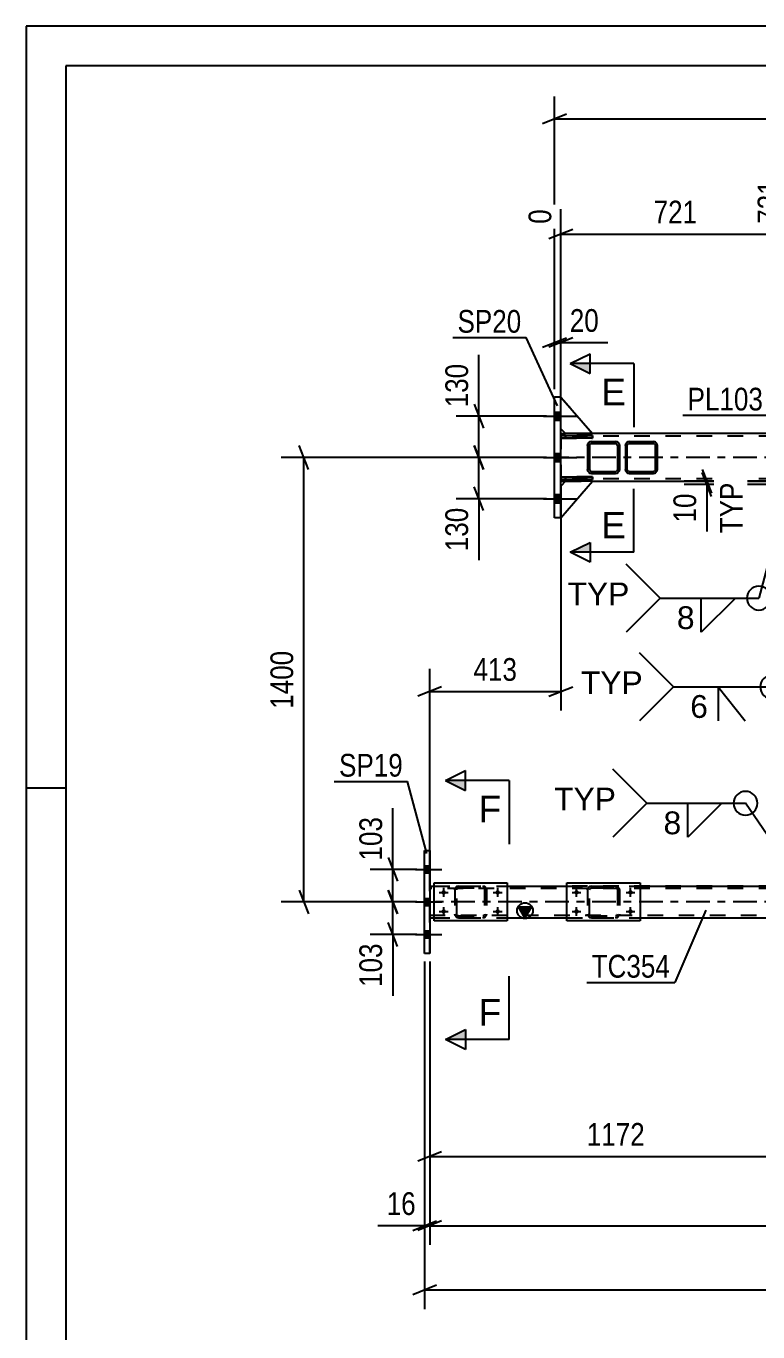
# Model space of a CAD drawing. Header units: millimetres. Extents: x -857 to 332, y -866 to -25.
# Drawn here: x -856.6 to -764.5, y -189.6 to -25.1 of the extents above; entities that cross this region are included whole.
import ezdxf

# ---------------------------------------------------------------- set-up
doc = ezdxf.new("R2010")
doc.units = ezdxf.units.MM
doc.linetypes.add('DXK_LINE_DOT2', pattern=[3.9198, 1.9599, -1.9599])
doc.linetypes.add('DXK_LINE_DOT3', pattern=[5.9187, 2.979, -0.9799, 0.9799, -0.9799])
doc.styles.add('Arial', font='ARIAL.TTF', dxfattribs={"height": 0.2})
doc.styles.add('Arial Narrow', font='ARIALN.TTF', dxfattribs={"height": 0.2})

# ---------------------------------------------------------------- blocks, each defined once
blk = doc.blocks.new('Unknown-570386455-1132')
at = {"color": 5, "linetype": 'Continuous'}
for p, q in [((332.35, -25.05), (-856.65, -25.05)), ((-856.65, -25.05), (-856.65, -866.05)), ((327.35, -30.05), (-851.65, -30.05)), ((-851.65, -30.05), (-851.65, -861.05)), ((-851.65, -121.05), (-856.65, -121.05))]:
    blk.add_line(p, q, dxfattribs=at)
blk = doc.blocks.new('Bolt-570386455-11657 - 11653')
at = {"linetype": 'Continuous'}
for points in [[(-787.32, -133.92, -1), (-787.32, -134.48, -1)], [(-780.52, -133.92, -1), (-780.52, -134.48, -1)], [(-787.32, -136.32, -1), (-787.32, -136.88, -1)], [(-780.52, -136.32, -1), (-780.52, -136.88, -1)]]:
    blk.add_hatch(color=1, dxfattribs=at).paths.add_polyline_path(points)
at = {"color": 1, "linetype": 'Continuous'}
for p, q in [((-787.88, -134.2), (-786.76, -134.2)), ((-787.32, -134.76), (-787.32, -133.64)), ((-781.08, -134.2), (-779.96, -134.2)), ((-780.52, -134.76), (-780.52, -133.64)), ((-787.32, -137.16), (-787.32, -136.04)), ((-780.52, -137.16), (-780.52, -136.04)), ((-787.88, -136.6), (-786.76, -136.6)), ((-781.08, -136.6), (-779.96, -136.6))]:
    blk.add_line(p, q, dxfattribs=at)
blk = doc.blocks.new('Bolt-570386455-11688 - 11653')
at = {"linetype": 'Continuous'}
for points in [[(-804.05, -133.92, -1), (-804.05, -134.48, -1)], [(-797.25, -133.92, -1), (-797.25, -134.48, -1)], [(-804.05, -136.32, -1), (-804.05, -136.88, -1)], [(-797.25, -136.32, -1), (-797.25, -136.88, -1)]]:
    blk.add_hatch(color=1, dxfattribs=at).paths.add_polyline_path(points)
at = {"color": 1, "linetype": 'Continuous'}
for p, q in [((-804.61, -134.2), (-803.49, -134.2)), ((-804.05, -134.76), (-804.05, -133.64)), ((-797.81, -134.2), (-796.69, -134.2)), ((-797.25, -134.76), (-797.25, -133.64)), ((-804.05, -137.16), (-804.05, -136.04)), ((-797.25, -137.16), (-797.25, -136.04)), ((-804.61, -136.6), (-803.49, -136.6)), ((-797.81, -136.6), (-796.69, -136.6))]:
    blk.add_line(p, q, dxfattribs=at)
blk = doc.blocks.new('Part-570386455-11710 - 11653')
at = {"color": 2, "linetype": 'Continuous'}
for p, q in [((-785.89, -77.7), (-785.92, -77.88)), ((-785.92, -77.88), (-785.92, -80.92)), ((-785.68, -77.88), (-785.66, -77.79)), ((-785.68, -77.88), (-785.68, -80.92)), ((-785.66, -77.79), (-785.61, -77.71)), ((-785.44, -77.4), (-785.63, -77.44)), ((-785.61, -77.71), (-785.53, -77.66)), ((-785.53, -77.66), (-785.44, -77.64)), ((-785.44, -77.4), (-782.4, -77.4)), ((-785.44, -77.64), (-782.4, -77.64)), ((-782.22, -77.44), (-782.4, -77.4)), ((-782.31, -77.66), (-782.4, -77.64)), ((-782.23, -77.71), (-782.31, -77.66)), ((-782.18, -77.79), (-782.23, -77.71)), ((-782.16, -77.88), (-782.18, -77.79)), ((-782.16, -77.88), (-782.16, -80.92)), ((-781.92, -77.88), (-781.96, -77.7)), ((-781.92, -77.88), (-781.92, -80.92)), ((-785.92, -80.92), (-785.89, -81.11)), ((-785.68, -80.92), (-785.66, -81.02)), ((-785.66, -81.02), (-785.61, -81.09)), ((-785.63, -81.37), (-785.44, -81.4)), ((-785.61, -81.09), (-785.53, -81.15)), ((-785.53, -81.15), (-785.44, -81.16)), ((-785.44, -81.16), (-782.4, -81.16)), ((-785.44, -81.4), (-782.4, -81.4)), ((-782.4, -81.16), (-782.31, -81.15)), ((-782.4, -81.4), (-782.22, -81.37)), ((-782.23, -81.09), (-782.31, -81.15)), ((-782.18, -81.02), (-782.23, -81.09)), ((-782.16, -80.92), (-782.18, -81.02)), ((-781.96, -81.11), (-781.92, -80.92))]:
    blk.add_line(p, q, dxfattribs=at)
at = {"color": 7, "linetype": 'DXK_LINE_DOT2'}
for p, q in [((-785.92, -77.88), (-785.89, -77.7)), ((-785.63, -77.44), (-785.44, -77.4)), ((-782.4, -77.4), (-782.22, -77.44)), ((-781.96, -77.7), (-781.92, -77.88)), ((-785.89, -81.11), (-785.92, -80.92)), ((-785.44, -81.4), (-785.63, -81.37)), ((-782.22, -81.37), (-782.4, -81.4)), ((-781.92, -80.92), (-781.96, -81.11))]:
    blk.add_line(p, q, dxfattribs=at)
at = {"color": 7, "linetype": 'DXK_LINE_DOT3'}
blk.add_line((-783.92, -79.4), (-783.92, -79.4), dxfattribs=at)
at = {"color": 2, "linetype": 'Continuous'}
for centre, start, end in [((-785.44, -77.88), 112.5, 157.5), ((-782.4, -77.88), 22.5, 67.5), ((-785.44, -80.92), 202.5, 247.5), ((-782.4, -80.92), 292.5, 337.5)]:
    blk.add_arc(centre, 0.48, start, end, dxfattribs=at)
at = {"color": 7, "linetype": 'DXK_LINE_DOT2'}
for centre, start, end in [((-785.44, -77.88), 112.5, 157.5), ((-782.4, -77.88), 22.5, 67.5), ((-785.44, -80.92), 202.5, 247.5), ((-782.4, -80.92), 292.5, 337.5)]:
    blk.add_arc(centre, 0.48, start, end, dxfattribs=at)
blk = doc.blocks.new('Part-570386455-11733 - 11653')
at = {"color": 2, "linetype": 'Continuous'}
for p, q in [((-788.52, -133), (-779.32, -133)), ((-788.52, -137.8), (-788.52, -133)), ((-779.32, -133), (-779.32, -137.8)), ((-779.32, -137.8), (-788.52, -137.8))]:
    blk.add_line(p, q, dxfattribs=at)
blk = doc.blocks.new('Part-570386455-11734 - 11653')
at = {"color": 7, "linetype": 'DXK_LINE_DOT2'}
for p, q in [((-785.92, -133.88), (-785.89, -133.7)), ((-785.89, -133.7), (-785.92, -133.88)), ((-785.92, -133.88), (-785.92, -136.92)), ((-785.68, -133.88), (-785.66, -133.79)), ((-785.68, -136.92), (-785.68, -133.88)), ((-785.66, -133.79), (-785.61, -133.71)), ((-785.63, -133.44), (-785.44, -133.4)), ((-785.44, -133.4), (-785.63, -133.44)), ((-785.61, -133.71), (-785.53, -133.66)), ((-785.53, -133.66), (-785.44, -133.64)), ((-785.44, -133.4), (-782.4, -133.4)), ((-785.44, -133.64), (-782.4, -133.64)), ((-782.4, -133.4), (-782.22, -133.44)), ((-782.22, -133.44), (-782.4, -133.4)), ((-782.4, -133.64), (-782.31, -133.66)), ((-782.31, -133.66), (-782.23, -133.71)), ((-782.23, -133.71), (-782.18, -133.79)), ((-782.18, -133.79), (-782.16, -133.88)), ((-782.16, -133.88), (-782.16, -136.92)), ((-781.96, -133.7), (-781.92, -133.88)), ((-781.92, -133.88), (-781.96, -133.7)), ((-781.92, -133.88), (-781.92, -136.92)), ((-785.89, -137.11), (-785.92, -136.92)), ((-785.92, -136.92), (-785.89, -137.11)), ((-785.66, -137.01), (-785.68, -136.92)), ((-785.61, -137.09), (-785.66, -137.01)), ((-785.44, -137.4), (-785.63, -137.37)), ((-785.63, -137.37), (-785.44, -137.4)), ((-785.53, -137.14), (-785.61, -137.09)), ((-785.44, -137.16), (-785.53, -137.14)), ((-785.44, -137.16), (-782.4, -137.16)), ((-785.44, -137.4), (-782.4, -137.4)), ((-782.31, -137.14), (-782.4, -137.16)), ((-782.22, -137.37), (-782.4, -137.4)), ((-782.4, -137.4), (-782.22, -137.37)), ((-782.23, -137.09), (-782.31, -137.14)), ((-782.18, -137.01), (-782.23, -137.09)), ((-782.16, -136.92), (-782.18, -137.01)), ((-781.92, -136.92), (-781.96, -137.11)), ((-781.96, -137.11), (-781.92, -136.92))]:
    blk.add_line(p, q, dxfattribs=at)
at = {"color": 7, "linetype": 'DXK_LINE_DOT3'}
blk.add_line((-783.92, -135.4), (-783.92, -135.4), dxfattribs=at)
at = {"color": 7, "linetype": 'DXK_LINE_DOT2'}
for centre, start, end in [((-785.44, -133.88), 112.5, 157.5), ((-785.44, -133.88), 112.5, 157.5), ((-782.4, -133.88), 22.5, 67.5), ((-782.4, -133.88), 22.5, 67.5), ((-785.44, -136.92), 202.5, 247.5), ((-785.44, -136.92), 202.5, 247.5), ((-782.4, -136.92), 292.5, 337.5), ((-782.4, -136.92), 292.5, 337.5)]:
    blk.add_arc(centre, 0.48, start, end, dxfattribs=at)
blk = doc.blocks.new('Bolt-570386455-12066 - 11653')
at = {"linetype": 'Continuous'}
for points in [[(-806.45, -130.86), (-806.45, -131.74), (-805.81, -131.74), (-805.81, -130.86)], [(-806.45, -130.86), (-806.45, -131.74), (-805.81, -131.74), (-805.81, -130.86)], [(-806.45, -130.86), (-806.45, -131.74), (-805.81, -131.74), (-805.81, -130.86)], [(-806.45, -134.96), (-806.45, -135.84), (-805.81, -135.84), (-805.81, -134.96)], [(-806.45, -134.96), (-806.45, -135.84), (-805.81, -135.84), (-805.81, -134.96)], [(-806.45, -139.06), (-806.45, -139.94), (-805.81, -139.94), (-805.81, -139.06)], [(-806.45, -139.06), (-806.45, -139.94), (-805.81, -139.94), (-805.81, -139.06)], [(-806.45, -139.06), (-806.45, -139.94), (-805.81, -139.94), (-805.81, -139.06)]]:
    blk.add_hatch(color=1, dxfattribs=at).paths.add_polyline_path(points)
at = {"color": 1, "linetype": 'Continuous'}
for p, q in [((-807.61, -131.3), (-804.29, -131.3)), ((-807.61, -131.3), (-804.29, -131.3)), ((-807.61, -131.3), (-804.29, -131.3)), ((-806.45, -130.86), (-805.81, -130.86)), ((-806.45, -130.86), (-805.81, -130.86)), ((-806.45, -130.86), (-805.81, -130.86)), ((-806.45, -131.74), (-805.81, -131.74)), ((-806.45, -131.74), (-805.81, -131.74)), ((-806.45, -131.74), (-805.81, -131.74)), ((-807.61, -135.4), (-804.29, -135.4)), ((-807.61, -135.4), (-804.29, -135.4)), ((-806.45, -134.96), (-805.81, -134.96)), ((-806.45, -134.96), (-805.81, -134.96)), ((-806.45, -135.84), (-805.81, -135.84)), ((-806.45, -135.84), (-805.81, -135.84)), ((-807.61, -139.5), (-804.29, -139.5)), ((-807.61, -139.5), (-804.29, -139.5)), ((-807.61, -139.5), (-804.29, -139.5)), ((-806.45, -139.06), (-805.81, -139.06)), ((-806.45, -139.06), (-805.81, -139.06)), ((-806.45, -139.06), (-805.81, -139.06)), ((-806.45, -139.94), (-805.81, -139.94)), ((-806.45, -139.94), (-805.81, -139.94)), ((-806.45, -139.94), (-805.81, -139.94))]:
    blk.add_line(p, q, dxfattribs=at)
blk = doc.blocks.new('Part-570386455-11742 - 11653')
at = {"color": 2, "linetype": 'Continuous'}
for p, q in [((-781.12, -77.7), (-781.16, -77.88)), ((-781.16, -77.88), (-781.16, -80.92)), ((-780.92, -77.88), (-780.9, -77.79)), ((-780.92, -80.92), (-780.92, -77.88)), ((-780.9, -77.79), (-780.85, -77.71)), ((-780.68, -77.4), (-780.87, -77.44)), ((-780.85, -77.71), (-780.77, -77.66)), ((-780.77, -77.66), (-780.68, -77.64)), ((-780.68, -77.4), (-777.64, -77.4)), ((-780.68, -77.64), (-777.64, -77.64)), ((-777.46, -77.44), (-777.64, -77.4)), ((-777.64, -77.64), (-777.55, -77.66)), ((-777.55, -77.66), (-777.47, -77.71)), ((-777.47, -77.71), (-777.42, -77.79)), ((-777.42, -77.79), (-777.4, -77.88)), ((-777.4, -77.88), (-777.4, -80.92)), ((-777.16, -77.88), (-777.2, -77.7)), ((-777.16, -77.88), (-777.16, -80.92)), ((-781.16, -80.92), (-781.12, -81.11)), ((-780.9, -81.02), (-780.92, -80.92)), ((-780.85, -81.09), (-780.9, -81.02)), ((-780.87, -81.37), (-780.68, -81.4)), ((-780.77, -81.15), (-780.85, -81.09)), ((-780.68, -81.16), (-780.77, -81.15)), ((-780.68, -81.16), (-777.64, -81.16)), ((-780.68, -81.4), (-777.64, -81.4)), ((-777.55, -81.15), (-777.64, -81.16)), ((-777.64, -81.4), (-777.46, -81.37)), ((-777.47, -81.09), (-777.55, -81.15)), ((-777.42, -81.02), (-777.47, -81.09)), ((-777.4, -80.92), (-777.42, -81.02)), ((-777.2, -81.11), (-777.16, -80.92))]:
    blk.add_line(p, q, dxfattribs=at)
at = {"color": 7, "linetype": 'DXK_LINE_DOT2'}
for p, q in [((-781.16, -77.88), (-781.12, -77.7)), ((-780.87, -77.44), (-780.68, -77.4)), ((-777.64, -77.4), (-777.46, -77.44)), ((-777.2, -77.7), (-777.16, -77.88)), ((-781.12, -81.11), (-781.16, -80.92)), ((-780.68, -81.4), (-780.87, -81.37)), ((-777.46, -81.37), (-777.64, -81.4)), ((-777.16, -80.92), (-777.2, -81.11))]:
    blk.add_line(p, q, dxfattribs=at)
at = {"color": 7, "linetype": 'DXK_LINE_DOT3'}
blk.add_line((-779.16, -79.4), (-779.16, -79.4), dxfattribs=at)
at = {"color": 2, "linetype": 'Continuous'}
for centre, start, end in [((-780.68, -77.88), 112.5, 157.5), ((-777.64, -77.88), 22.5, 67.5), ((-780.68, -80.92), 202.5, 247.5), ((-777.64, -80.92), 292.5, 337.5)]:
    blk.add_arc(centre, 0.48, start, end, dxfattribs=at)
at = {"color": 7, "linetype": 'DXK_LINE_DOT2'}
for centre, start, end in [((-780.68, -77.88), 112.5, 157.5), ((-777.64, -77.88), 22.5, 67.5), ((-780.68, -80.92), 202.5, 247.5), ((-777.64, -80.92), 292.5, 337.5)]:
    blk.add_arc(centre, 0.48, start, end, dxfattribs=at)
blk = doc.blocks.new('Part-570386455-11849 - 11653')
at = {"color": 2, "linetype": 'Continuous'}
for p, q in [((-790.1, -87), (-790.1, -71.8)), ((-789.3, -71.8), (-790.1, -71.8)), ((-789.3, -87), (-789.3, -71.8)), ((-789.3, -87), (-790.1, -87))]:
    blk.add_line(p, q, dxfattribs=at)
blk = doc.blocks.new('Part-570386455-11819 - 11653')
at = {"color": 2, "linetype": 'Continuous'}
for p, q in [((-806.45, -141.9), (-806.45, -128.9)), ((-806.45, -128.9), (-805.81, -128.9)), ((-805.81, -128.9), (-805.81, -128.9)), ((-805.81, -128.9), (-805.81, -141.9)), ((-805.81, -141.9), (-806.45, -141.9)), ((-805.81, -141.9), (-805.81, -141.9))]:
    blk.add_line(p, q, dxfattribs=at)
at = {"color": 7, "linetype": 'DXK_LINE_DOT2'}
for p, q in [((-806.45, -141.9), (-806.45, -128.9)), ((-805.81, -141.9), (-805.81, -128.9))]:
    blk.add_line(p, q, dxfattribs=at)
blk = doc.blocks.new('Part-570386455-12042 - 11653')
at = {"linetype": 'Continuous'}
blk.add_hatch(color=2, dxfattribs=at).paths.add_polyline_path([(-793.81, -137.4), (-794.61, -136), (-793.01, -136)])
at = {"color": 2, "linetype": 'Continuous'}
for p, q in [((-805.81, -133.4), (-805.25, -133.4)), ((-796.05, -133.4), (-788.52, -133.4)), ((-779.32, -133.4), (-758.93, -133.4)), ((-793.81, -137.4), (-794.61, -136)), ((-794.61, -136), (-793.01, -136)), ((-793.01, -136), (-793.81, -137.4)), ((-805.81, -137.4), (-805.25, -137.4)), ((-796.05, -137.4), (-788.52, -137.4)), ((-779.32, -137.4), (-748.52, -137.4))]:
    blk.add_line(p, q, dxfattribs=at)
at = {"color": 7, "linetype": 'DXK_LINE_DOT2'}
for p, q in [((-805.81, -133.4), (-805.81, -133.4)), ((-805.81, -133.4), (-805.81, -137.08)), ((-805.81, -133.4), (-805.81, -134.04)), ((-805.81, -133.72), (-805.81, -137.4)), ((-805.81, -133.72), (-805.81, -133.72)), ((-131.32, -133.72), (-805.81, -133.72)), ((-805.25, -133.4), (-796.05, -133.4)), ((-131.32, -133.4), (-788.52, -133.4)), ((-788.52, -133.4), (-779.32, -133.4)), ((-805.81, -137.4), (-805.81, -136.76)), ((-805.81, -137.08), (-805.81, -137.08)), ((-805.81, -137.08), (-131.32, -137.08)), ((-805.81, -137.4), (-805.81, -137.4)), ((-805.25, -137.4), (-796.05, -137.4)), ((-788.52, -137.4), (-779.32, -137.4))]:
    blk.add_line(p, q, dxfattribs=at)
at = {"color": 7, "linetype": 'DXK_LINE_DOT3'}
blk.add_line((-131.32, -135.4), (-805.81, -135.4), dxfattribs=at)
at = {"color": 2, "linetype": 'Continuous'}
blk.add_circle((-793.81, -136.5), 1, dxfattribs=at)
blk = doc.blocks.new('Part-570386455-12064 - 11653')
at = {"color": 2, "linetype": 'Continuous'}
for p, q in [((-789.3, -71.8), (-785.3, -76.4)), ((-788.7, -76.4), (-789.3, -75.8)), ((-785.3, -76.4), (-788.7, -76.4))]:
    blk.add_line(p, q, dxfattribs=at)
at = {"color": 7, "linetype": 'DXK_LINE_DOT2'}
blk.add_line((-789.3, -75.8), (-789.3, -71.8), dxfattribs=at)
blk = doc.blocks.new('Part-570386455-12144 - 11653')
at = {"color": 2, "linetype": 'Continuous'}
for p, q in [((-789.3, -82.16), (-789.3, -81.84)), ((-789.3, -81.84), (-785.3, -81.84)), ((-785.3, -82.16), (-789.3, -82.16)), ((-785.3, -81.84), (-785.3, -82.16))]:
    blk.add_line(p, q, dxfattribs=at)
at = {"color": 7, "linetype": 'DXK_LINE_DOT2'}
blk.add_line((-788.7, -82.16), (-788.7, -81.84), dxfattribs=at)
blk = doc.blocks.new('Part-570386455-12095 - 11653')
at = {"color": 7, "linetype": 'DXK_LINE_DOT2'}
for p, q in [((-788.7, -82.4), (-789.3, -83)), ((-789.3, -87), (-785.3, -82.4)), ((-789.3, -83), (-789.3, -87)), ((-785.3, -82.4), (-788.7, -82.4))]:
    blk.add_line(p, q, dxfattribs=at)
blk = doc.blocks.new('Part-570386455-12096 - 11653')
at = {"color": 2, "linetype": 'Continuous'}
for p, q in [((-788.7, -82.4), (-789.3, -83)), ((-789.3, -87), (-785.3, -82.4)), ((-785.3, -82.4), (-788.7, -82.4))]:
    blk.add_line(p, q, dxfattribs=at)
at = {"color": 7, "linetype": 'DXK_LINE_DOT2'}
blk.add_line((-789.3, -83), (-789.3, -87), dxfattribs=at)
blk = doc.blocks.new('Part-570386455-12097 - 11653')
at = {"color": 7, "linetype": 'DXK_LINE_DOT2'}
for p, q in [((-789.3, -75.8), (-789.3, -71.8)), ((-789.3, -71.8), (-785.3, -76.4)), ((-788.7, -76.4), (-789.3, -75.8)), ((-785.3, -76.4), (-788.7, -76.4))]:
    blk.add_line(p, q, dxfattribs=at)
blk = doc.blocks.new('Bolt-570386455-12099 - 11653')
at = {"linetype": 'Continuous'}
for points in [[(-790.1, -73.68), (-790.1, -74.72), (-789.3, -74.72), (-789.3, -73.68)], [(-790.1, -73.68), (-790.1, -74.72), (-789.3, -74.72), (-789.3, -73.68)], [(-790.1, -73.68), (-790.1, -74.72), (-789.3, -74.72), (-789.3, -73.68)], [(-790.1, -78.88), (-790.1, -79.92), (-789.3, -79.92), (-789.3, -78.88)], [(-790.1, -78.88), (-790.1, -79.92), (-789.3, -79.92), (-789.3, -78.88)], [(-790.1, -84.08), (-790.1, -85.12), (-789.3, -85.12), (-789.3, -84.08)], [(-790.1, -84.08), (-790.1, -85.12), (-789.3, -85.12), (-789.3, -84.08)], [(-790.1, -84.08), (-790.1, -85.12), (-789.3, -85.12), (-789.3, -84.08)]]:
    blk.add_hatch(color=1, dxfattribs=at).paths.add_polyline_path(points)
at = {"color": 1, "linetype": 'Continuous'}
for p, q in [((-790.1, -73.68), (-789.3, -73.68)), ((-790.1, -73.68), (-789.3, -73.68)), ((-790.1, -73.68), (-789.3, -73.68)), ((-791.5, -74.2), (-787.3, -74.2)), ((-791.5, -74.2), (-787.3, -74.2)), ((-791.5, -74.2), (-787.3, -74.2)), ((-790.1, -74.72), (-789.3, -74.72)), ((-790.1, -74.72), (-789.3, -74.72)), ((-790.1, -74.72), (-789.3, -74.72)), ((-790.1, -78.88), (-789.3, -78.88)), ((-790.1, -78.88), (-789.3, -78.88)), ((-791.5, -79.4), (-787.3, -79.4)), ((-791.5, -79.4), (-787.3, -79.4)), ((-790.1, -79.92), (-789.3, -79.92)), ((-790.1, -79.92), (-789.3, -79.92)), ((-791.5, -84.6), (-787.3, -84.6)), ((-791.5, -84.6), (-787.3, -84.6)), ((-791.5, -84.6), (-787.3, -84.6)), ((-790.1, -84.08), (-789.3, -84.08)), ((-790.1, -84.08), (-789.3, -84.08)), ((-790.1, -84.08), (-789.3, -84.08)), ((-790.1, -85.12), (-789.3, -85.12)), ((-790.1, -85.12), (-789.3, -85.12)), ((-790.1, -85.12), (-789.3, -85.12))]:
    blk.add_line(p, q, dxfattribs=at)
blk = doc.blocks.new('Part-570386455-12142 - 11653')
at = {"color": 7, "linetype": 'DXK_LINE_DOT2'}
for p, q in [((-785.3, -81.84), (-789.3, -81.84)), ((-789.3, -81.84), (-789.3, -82.16)), ((-789.3, -82.16), (-785.3, -82.16)), ((-788.7, -81.84), (-788.7, -82.16)), ((-785.3, -82.16), (-785.3, -81.84))]:
    blk.add_line(p, q, dxfattribs=at)
blk = doc.blocks.new('Part-570386455-12143 - 11653')
at = {"color": 7, "linetype": 'DXK_LINE_DOT2'}
for p, q in [((-785.3, -76.64), (-789.3, -76.64)), ((-789.3, -76.64), (-789.3, -76.96)), ((-789.3, -76.96), (-785.3, -76.96)), ((-788.7, -76.64), (-788.7, -76.96)), ((-785.3, -76.96), (-785.3, -76.64))]:
    blk.add_line(p, q, dxfattribs=at)
blk = doc.blocks.new('Part-570386455-12145 - 11653')
at = {"color": 2, "linetype": 'Continuous'}
for p, q in [((-789.3, -76.96), (-789.3, -76.64)), ((-789.3, -76.64), (-785.3, -76.64)), ((-785.3, -76.96), (-789.3, -76.96)), ((-785.3, -76.64), (-785.3, -76.96))]:
    blk.add_line(p, q, dxfattribs=at)
at = {"color": 7, "linetype": 'DXK_LINE_DOT2'}
blk.add_line((-788.7, -76.96), (-788.7, -76.64), dxfattribs=at)
blk = doc.blocks.new('Part-570386455-12208 - 11653')
at = {"color": 2, "linetype": 'Continuous'}
for p, q in [((-805.25, -133), (-796.05, -133)), ((-805.25, -137.8), (-805.25, -133)), ((-796.05, -133), (-796.05, -137.8)), ((-796.05, -137.8), (-805.25, -137.8))]:
    blk.add_line(p, q, dxfattribs=at)
blk = doc.blocks.new('Part-570386455-12218 - 11653')
at = {"color": 7, "linetype": 'DXK_LINE_DOT2'}
for p, q in [((-802.65, -133.88), (-802.62, -133.7)), ((-802.62, -133.7), (-802.65, -133.88)), ((-802.65, -133.88), (-802.65, -136.92)), ((-802.41, -133.88), (-802.4, -133.79)), ((-802.41, -136.92), (-802.41, -133.88)), ((-802.4, -133.79), (-802.34, -133.71)), ((-802.36, -133.44), (-802.17, -133.4)), ((-802.17, -133.4), (-802.36, -133.44)), ((-802.34, -133.71), (-802.27, -133.66)), ((-802.27, -133.66), (-802.17, -133.64)), ((-802.17, -133.4), (-799.13, -133.4)), ((-802.17, -133.64), (-799.13, -133.64)), ((-799.13, -133.4), (-798.95, -133.44)), ((-798.95, -133.44), (-799.13, -133.4)), ((-799.13, -133.64), (-799.04, -133.66)), ((-799.04, -133.66), (-798.96, -133.71)), ((-798.96, -133.71), (-798.91, -133.79)), ((-798.91, -133.79), (-798.89, -133.88)), ((-798.89, -133.88), (-798.89, -136.92)), ((-798.69, -133.7), (-798.65, -133.88)), ((-798.65, -133.88), (-798.69, -133.7)), ((-798.65, -133.88), (-798.65, -136.92)), ((-802.62, -137.11), (-802.65, -136.92)), ((-802.65, -136.92), (-802.62, -137.11)), ((-802.4, -137.01), (-802.41, -136.92)), ((-802.34, -137.09), (-802.4, -137.01)), ((-802.17, -137.4), (-802.36, -137.37)), ((-802.36, -137.37), (-802.17, -137.4)), ((-802.27, -137.14), (-802.34, -137.09)), ((-802.17, -137.16), (-802.27, -137.14)), ((-802.17, -137.16), (-799.13, -137.16)), ((-802.17, -137.4), (-799.13, -137.4)), ((-799.04, -137.14), (-799.13, -137.16)), ((-798.95, -137.37), (-799.13, -137.4)), ((-799.13, -137.4), (-798.95, -137.37)), ((-798.96, -137.09), (-799.04, -137.14)), ((-798.91, -137.01), (-798.96, -137.09)), ((-798.89, -136.92), (-798.91, -137.01)), ((-798.65, -136.92), (-798.69, -137.11)), ((-798.69, -137.11), (-798.65, -136.92))]:
    blk.add_line(p, q, dxfattribs=at)
at = {"color": 7, "linetype": 'DXK_LINE_DOT3'}
blk.add_line((-800.65, -135.4), (-800.65, -135.4), dxfattribs=at)
at = {"color": 7, "linetype": 'DXK_LINE_DOT2'}
for centre, start, end in [((-802.17, -133.88), 112.5, 157.5), ((-802.17, -133.88), 112.5, 157.5), ((-799.13, -133.88), 22.5, 67.5), ((-799.13, -133.88), 22.5, 67.5), ((-802.17, -136.92), 202.5, 247.5), ((-802.17, -136.92), 202.5, 247.5), ((-799.13, -136.92), 292.5, 337.5), ((-799.13, -136.92), 292.5, 337.5)]:
    blk.add_arc(centre, 0.48, start, end, dxfattribs=at)
blk = doc.blocks.new('Part-570386455-12231 - 11653')
at = {"color": 2, "linetype": 'Continuous'}
for p, q in [((-789.3, -76.4), (-788.7, -76.4)), ((-628.52, -76.4), (-785.3, -76.4)), ((-789.3, -82.4), (-788.7, -82.4)), ((-785.3, -82.4), (-760.45, -82.4))]:
    blk.add_line(p, q, dxfattribs=at)
at = {"color": 7, "linetype": 'DXK_LINE_DOT2'}
for p, q in [((-789.3, -76.4), (-789.3, -82.4)), ((-131.32, -76.72), (-789.3, -76.72)), ((-785.3, -76.4), (-788.7, -76.4)), ((-131.32, -82.08), (-789.3, -82.08)), ((-788.7, -82.4), (-785.3, -82.4))]:
    blk.add_line(p, q, dxfattribs=at)
at = {"color": 7, "linetype": 'DXK_LINE_DOT3'}
blk.add_line((-131.32, -79.4), (-789.3, -79.4), dxfattribs=at)
blk = doc.blocks.new('StraightDimension-570386455-12825 - 11653')
at = {"color": 7, "linetype": 'Continuous'}
for p, q in [((-771.5, -80.9), (-770.3, -83.9)), ((-770.3, -84.3), (-771.5, -81.3)), ((-761.45, -82.4), (-773.75, -82.4)), ((-761.45, -82.8), (-773.75, -82.8)), ((-770.9, -82.8), (-770.9, -82.4))]:
    blk.add_line(p, q, dxfattribs=at)
at = {"color": 0, "linetype": 'Continuous'}
blk.add_wipeout([(-765.8, -81.96), (-770, -81.96), (-770, -89.55), (-765.8, -89.55)], dxfattribs=at)
at = {"color": 0}
blk.add_wipeout([(-771.65, -83.33), (-775.85, -83.33), (-775.85, -88.19), (-771.65, -88.19)], dxfattribs=at)
at = {"color": 7, "linetype": 'Continuous'}
blk.add_line((-770.9, -82.8), (-770.9, -88.71), dxfattribs=at)
blk.add_line((-770.9, -82.8), (-770.9, -88.71), dxfattribs=at)
at = {"color": 3, "linetype": 'Continuous', "style": 'Arial Narrow'}
blk.add_text('TYP', height=2.863, rotation=90.0002, dxfattribs=at).set_placement((-766.4, -88.95))
at = {"color": 3, "style": 'Arial Narrow'}
blk.add_text('10', height=2.863, rotation=90.0002, dxfattribs=at).set_placement((-772.25, -87.59))
blk = doc.blocks.new('StraightDimension-570386455-13075 - 11653')
at = {"color": 7, "linetype": 'Continuous'}
for p, q in [((-806.45, -142.9), (-806.45, -178.59)), ((-805.81, -142.9), (-805.81, -178.59)), ((-807.95, -176.79), (-804.95, -175.59)), ((-804.31, -175.59), (-807.31, -176.79)), ((-806.45, -176.19), (-805.81, -176.19))]:
    blk.add_line(p, q, dxfattribs=at)
at = {"color": 0}
blk.add_wipeout([(-806.98, -175.44), (-806.98, -171.24), (-811.83, -171.24), (-811.83, -175.44)], dxfattribs=at)
at = {"color": 7, "linetype": 'Continuous'}
blk.add_line((-806.45, -176.19), (-812.36, -176.19), dxfattribs=at)
blk.add_line((-806.45, -176.19), (-812.36, -176.19), dxfattribs=at)
at = {"color": 3, "style": 'Arial Narrow'}
blk.add_text('16', height=2.863, dxfattribs=at).set_placement((-811.23, -174.84))
blk = doc.blocks.new('StraightDimension-570386455-12780 - 11653')
at = {"color": 7, "linetype": 'Continuous'}
for p, q in [((-790.1, -70.8), (-790.1, -33.9)), ((-788.6, -36.15), (-791.6, -37.35)), ((-790.1, -36.75), (-101.8, -36.75))]:
    blk.add_line(p, q, dxfattribs=at)
blk = doc.blocks.new('StraightDimension-570386455-13001 - 11653')
at = {"color": 7, "linetype": 'Continuous'}
for p, q in [((-806.45, -142.9), (-806.45, -186.69)), ((-804.95, -183.69), (-807.95, -184.89)), ((-806.45, -184.29), (-91.26, -184.29))]:
    blk.add_line(p, q, dxfattribs=at)
blk = doc.blocks.new('StraightDimension-570386455-13674 - 11653')
at = {"color": 7, "linetype": 'Continuous'}
for p, q in [((-811.06, -133.9), (-809.86, -136.9)), ((-807.45, -135.4), (-813.31, -135.4)), ((-810.46, -139.5), (-810.46, -135.4)), ((-809.86, -141), (-811.06, -138)), ((-807.45, -139.5), (-813.31, -139.5))]:
    blk.add_line(p, q, dxfattribs=at)
at = {"color": 0}
blk.add_wipeout([(-811.21, -140.03), (-815.41, -140.03), (-815.41, -146.71), (-811.21, -146.71)], dxfattribs=at)
at = {"color": 7, "linetype": 'Continuous'}
blk.add_line((-810.46, -139.5), (-810.46, -147.24), dxfattribs=at)
blk.add_line((-810.46, -139.5), (-810.46, -147.24), dxfattribs=at)
at = {"color": 3, "style": 'Arial Narrow'}
blk.add_text('103', height=2.863, rotation=90.0002, dxfattribs=at).set_placement((-811.81, -146.11))
blk = doc.blocks.new('StraightDimension-570386455-13100 - 11653')
at = {"color": 7, "linetype": 'Continuous'}
for p, q in [((-800.23, -72.7), (-799.03, -75.7)), ((-791.1, -74.2), (-802.48, -74.2)), ((-799.63, -79.4), (-799.63, -74.2)), ((-799.03, -80.9), (-800.23, -77.9)), ((-791.1, -79.4), (-802.48, -79.4))]:
    blk.add_line(p, q, dxfattribs=at)
at = {"color": 0}
blk.add_wipeout([(-800.38, -66.99), (-804.58, -66.99), (-804.58, -73.68), (-800.38, -73.68)], dxfattribs=at)
at = {"color": 7, "linetype": 'Continuous'}
blk.add_line((-799.63, -74.2), (-799.63, -66.47), dxfattribs=at)
blk.add_line((-799.63, -74.2), (-799.63, -66.47), dxfattribs=at)
at = {"color": 3, "style": 'Arial Narrow'}
blk.add_text('130', height=2.863, rotation=90.0002, dxfattribs=at).set_placement((-800.98, -73.08))
blk = doc.blocks.new('StraightDimension-570386455-13055 - 11653')
at = {"color": 7, "linetype": 'Continuous'}
for p, q in [((-805.81, -142.9), (-805.81, -178.59)), ((-804.31, -175.59), (-807.31, -176.79)), ((-805.81, -176.19), (-91.9, -176.19))]:
    blk.add_line(p, q, dxfattribs=at)
blk = doc.blocks.new('StraightDimension-570386455-13092 - 11653')
at = {"color": 7, "linetype": 'Continuous'}
for p, q in [((-800.23, -77.9), (-799.03, -80.9)), ((-791.1, -79.4), (-802.48, -79.4)), ((-799.63, -84.6), (-799.63, -79.4)), ((-799.03, -86.1), (-800.23, -83.1)), ((-791.1, -84.6), (-802.48, -84.6))]:
    blk.add_line(p, q, dxfattribs=at)
at = {"color": 0}
blk.add_wipeout([(-800.38, -85.13), (-804.58, -85.13), (-804.58, -91.81), (-800.38, -91.81)], dxfattribs=at)
at = {"color": 7, "linetype": 'Continuous'}
blk.add_line((-799.63, -84.6), (-799.63, -92.34), dxfattribs=at)
blk.add_line((-799.63, -84.6), (-799.63, -92.34), dxfattribs=at)
at = {"color": 3, "style": 'Arial Narrow'}
blk.add_text('130', height=2.863, rotation=90.0002, dxfattribs=at).set_placement((-800.98, -91.21))
blk = doc.blocks.new('StraightDimension-570386455-12476 - 11653')
at = {"color": 7, "linetype": 'Continuous'}
for p, q in [((-790.1, -70.8), (-790.1, -62.07)), ((-789.3, -70.8), (-789.3, -62.07)), ((-791.6, -65.52), (-788.6, -64.32)), ((-787.8, -64.32), (-790.8, -65.52)), ((-790.1, -64.92), (-789.3, -64.92))]:
    blk.add_line(p, q, dxfattribs=at)
at = {"color": 0}
blk.add_wipeout([(-783.92, -64.17), (-783.92, -59.97), (-788.77, -59.97), (-788.77, -64.17)], dxfattribs=at)
at = {"color": 7, "linetype": 'Continuous'}
blk.add_line((-789.3, -64.92), (-783.39, -64.92), dxfattribs=at)
blk.add_line((-789.3, -64.92), (-783.39, -64.92), dxfattribs=at)
at = {"color": 3, "style": 'Arial Narrow'}
blk.add_text('20', height=2.863, dxfattribs=at).set_placement((-788.17, -63.57))
blk = doc.blocks.new('StraightDimension-570386455-12990 - 11653')
at = {"color": 7, "linetype": 'Continuous'}
for p, q in [((-758.93, -134.4), (-758.93, -169.87)), ((-805.81, -142.9), (-805.81, -169.87)), ((-804.31, -166.87), (-807.31, -168.07)), ((-805.81, -167.47), (-758.93, -167.47)), ((-760.43, -168.07), (-757.43, -166.87))]:
    blk.add_line(p, q, dxfattribs=at)
at = {"color": 0}
blk.add_wipeout([(-778.11, -166.72), (-778.11, -162.52), (-786.63, -162.52), (-786.63, -166.72)], dxfattribs=at)
at = {"color": 3, "style": 'Arial Narrow'}
blk.add_text('1172', height=2.863, dxfattribs=at).set_placement((-786.03, -166.12))
blk = doc.blocks.new('StraightDimension-570386455-13086 - 11653')
at = {"color": 7, "linetype": 'Continuous'}
for p, q in [((-789.3, -83.4), (-789.3, -111.29)), ((-805.81, -132.4), (-805.81, -106.04)), ((-804.31, -108.29), (-807.31, -109.49)), ((-790.8, -109.49), (-787.8, -108.29)), ((-805.81, -108.89), (-789.3, -108.89))]:
    blk.add_line(p, q, dxfattribs=at)
at = {"color": 0}
blk.add_wipeout([(-794.21, -108.14), (-794.21, -103.94), (-800.9, -103.94), (-800.9, -108.14)], dxfattribs=at)
at = {"color": 3, "style": 'Arial Narrow'}
blk.add_text('413', height=2.863, dxfattribs=at).set_placement((-800.3, -107.54))
blk = doc.blocks.new('StraightDimension-570386455-13436 - 11653')
at = {"color": 7, "linetype": 'Continuous'}
for p, q in [((-760.45, -81.4), (-760.45, -44.48)), ((-789.3, -75.4), (-789.3, -48.13)), ((-787.8, -50.66), (-790.8, -51.86)), ((-761.95, -51.86), (-758.95, -50.66)), ((-789.3, -51.26), (-760.45, -51.26))]:
    blk.add_line(p, q, dxfattribs=at)
at = {"color": 0, "linetype": 'Continuous'}
for points in [[(-761.05, -43.88), (-765.25, -43.88), (-765.25, -50.56), (-761.05, -50.56)], [(-789.9, -47.53), (-794.1, -47.53), (-794.1, -50.56), (-789.9, -50.56)]]:
    blk.add_wipeout(points, dxfattribs=at)
at = {"color": 0}
blk.add_wipeout([(-771.53, -50.51), (-771.53, -46.31), (-778.21, -46.31), (-778.21, -50.51)], dxfattribs=at)
at = {"color": 3, "linetype": 'Continuous', "style": 'Arial Narrow'}
for s, height, p in [('721', 2.863, (-761.65, -49.96)), ('0', 2.86, (-790.5, -49.96))]:
    blk.add_text(s, height=height, rotation=90.0002, dxfattribs=at).set_placement(p)
at = {"color": 3, "style": 'Arial Narrow'}
blk.add_text('721', height=2.863, dxfattribs=at).set_placement((-777.61, -49.91))
blk = doc.blocks.new('StraightDimension-570386455-13661 - 11653')
at = {"color": 7, "linetype": 'Continuous'}
for p, q in [((-821.06, -80.9), (-822.26, -77.9)), ((-791.1, -79.4), (-824.51, -79.4)), ((-821.66, -135.4), (-821.66, -79.4)), ((-822.26, -133.9), (-821.06, -136.9)), ((-807.45, -135.4), (-824.51, -135.4))]:
    blk.add_line(p, q, dxfattribs=at)
at = {"color": 0}
blk.add_wipeout([(-822.41, -103.15), (-826.61, -103.15), (-826.61, -111.66), (-822.41, -111.66)], dxfattribs=at)
at = {"color": 3, "style": 'Arial Narrow'}
blk.add_text('1400', height=2.863, rotation=90.0002, dxfattribs=at).set_placement((-823.01, -111.06))
blk = doc.blocks.new('StraightDimension-570386455-13682 - 11653')
at = {"color": 7, "linetype": 'Continuous'}
for p, q in [((-811.06, -129.8), (-809.86, -132.8)), ((-807.45, -131.3), (-813.31, -131.3)), ((-810.46, -135.4), (-810.46, -131.3)), ((-809.86, -136.9), (-811.06, -133.9)), ((-807.45, -135.4), (-813.31, -135.4))]:
    blk.add_line(p, q, dxfattribs=at)
at = {"color": 0}
blk.add_wipeout([(-811.21, -124.09), (-815.41, -124.09), (-815.41, -130.78), (-811.21, -130.78)], dxfattribs=at)
at = {"color": 7, "linetype": 'Continuous'}
blk.add_line((-810.46, -131.3), (-810.46, -123.57), dxfattribs=at)
blk.add_line((-810.46, -131.3), (-810.46, -123.57), dxfattribs=at)
at = {"color": 3, "style": 'Arial Narrow'}
blk.add_text('103', height=2.863, rotation=90.0002, dxfattribs=at).set_placement((-811.81, -130.18))
blk = doc.blocks.new('WeldMark-570386455-13795 - 11653')
at = {"linetype": 'Continuous'}
blk.add_hatch(color=30, dxfattribs=at).paths.add_polyline_path([(-761.94, -85.11), (-760.45, -82.4), (-760.49, -85.5)])
at = {"color": 30, "linetype": 'Continuous'}
blk.add_line((-760.45, -82.4), (-764.36, -97.12), dxfattribs=at)
at = {"color": 3, "linetype": 'Continuous'}
for q in [(-781.06, -92.84), (-781.06, -101.41)]:
    blk.add_line((-776.78, -97.12), q, dxfattribs=at)
for start, end in [(90, 270), (270, 90)]:
    blk.add_arc((-764.36, -97.12), 1.5, start, end, dxfattribs=at)
at = {"color": 0}
blk.add_wipeout([(-772.26, -101.22), (-772.26, -97.82), (-774.88, -97.82), (-774.88, -101.22)], dxfattribs=at)
at = {"color": 30, "linetype": 'Continuous'}
blk.add_line((-776.78, -97.12), (-764.36, -97.12), dxfattribs=at)
at = {"color": 3, "linetype": 'Continuous'}
for p, q in [((-771.6, -97.12), (-767.31, -97.12)), ((-767.31, -97.12), (-771.6, -101.41)), ((-771.6, -101.41), (-771.6, -97.12))]:
    blk.add_line(p, q, dxfattribs=at)
at = {"color": 3, "style": 'Arial'}
blk.add_text('8', height=2.87, dxfattribs=at).set_placement((-774.68, -101.02))
at = {"color": 0, "linetype": 'Continuous'}
blk.add_wipeout([(-780.68, -98.02), (-780.68, -95.02), (-788.45, -95.02), (-788.45, -98.02)], dxfattribs=at)
blk.add_wipeout([(-780.68, -98.02), (-780.68, -95.02), (-788.45, -95.02), (-788.45, -98.02)], dxfattribs=at)
at = {"color": 3, "linetype": 'Continuous', "style": 'Arial'}
blk.add_text('TYP', height=2.865, dxfattribs=at).set_placement((-788.45, -98.02))
blk = doc.blocks.new('Mark-570386455-11815 - 11653')
at = {"color": 0}
blk.add_wipeout([(-809.19, -119.61), (-809.19, -116.61), (-817.23, -116.61), (-817.23, -119.61)], dxfattribs=at)
blk.add_wipeout([(-809.19, -119.61), (-809.19, -116.61), (-817.23, -116.61), (-817.23, -119.61)], dxfattribs=at)
at = {"color": 30, "linetype": 'Continuous'}
for p in [(-817.83, -120.21), (-806.17, -129.3)]:
    blk.add_line(p, (-808.59, -120.21), dxfattribs=at)
at = {"color": 3, "style": 'Arial Narrow'}
blk.add_text('SP19', height=2.863, dxfattribs=at).set_placement((-817.23, -119.61))
blk = doc.blocks.new('Mark-570386455-11845 - 11653')
at = {"color": 0}
blk.add_wipeout([(-794.27, -63.68), (-794.27, -60.68), (-802.31, -60.68), (-802.31, -63.68)], dxfattribs=at)
blk.add_wipeout([(-794.27, -63.68), (-794.27, -60.68), (-802.31, -60.68), (-802.31, -63.68)], dxfattribs=at)
at = {"color": 30, "linetype": 'Continuous'}
for p in [(-802.91, -64.28), (-789.7, -72.9)]:
    blk.add_line(p, (-793.67, -64.28), dxfattribs=at)
at = {"color": 3, "style": 'Arial Narrow'}
blk.add_text('SP20', height=2.863, dxfattribs=at).set_placement((-802.31, -63.68))
blk = doc.blocks.new('WeldMark-570386455-13789 - 11653')
at = {"linetype": 'Continuous'}
blk.add_hatch(color=30, dxfattribs=at).paths.add_polyline_path([(-760, -130.5), (-758.93, -133.4), (-761.24, -131.35)])
at = {"color": 3, "linetype": 'Continuous'}
for q in [(-782.75, -118.68), (-782.75, -127.26)]:
    blk.add_line((-778.46, -122.97), q, dxfattribs=at)
at = {"color": 30, "linetype": 'Continuous'}
blk.add_line((-758.93, -133.4), (-766.04, -122.97), dxfattribs=at)
at = {"color": 3, "linetype": 'Continuous'}
for start, end in [(90, 270), (270, 90)]:
    blk.add_arc((-766.04, -122.97), 1.5, start, end, dxfattribs=at)
at = {"color": 0}
blk.add_wipeout([(-773.94, -127.07), (-773.94, -123.67), (-776.56, -123.67), (-776.56, -127.07)], dxfattribs=at)
at = {"color": 30, "linetype": 'Continuous'}
blk.add_line((-778.46, -122.97), (-766.04, -122.97), dxfattribs=at)
at = {"color": 3, "linetype": 'Continuous'}
for p, q in [((-773.28, -122.97), (-769, -122.97)), ((-769, -122.97), (-773.28, -127.26)), ((-773.28, -127.26), (-773.28, -122.97))]:
    blk.add_line(p, q, dxfattribs=at)
at = {"color": 3, "style": 'Arial'}
blk.add_text('8', height=2.87, dxfattribs=at).set_placement((-776.36, -126.87))
at = {"color": 0, "linetype": 'Continuous'}
blk.add_wipeout([(-782.36, -123.87), (-782.36, -120.87), (-790.14, -120.87), (-790.14, -123.87)], dxfattribs=at)
blk.add_wipeout([(-782.36, -123.87), (-782.36, -120.87), (-790.14, -120.87), (-790.14, -123.87)], dxfattribs=at)
at = {"color": 3, "linetype": 'Continuous', "style": 'Arial'}
blk.add_text('TYP', height=2.865, dxfattribs=at).set_placement((-790.14, -123.87))
blk = doc.blocks.new('SectionMark-570386455-13735 - 11653')
at = {"linetype": 'Continuous'}
for points in [[(-801.31, -120.11), (-801.31, -121.36), (-803.81, -120.11)], [(-801.31, -151.49), (-801.31, -152.74), (-803.81, -152.74)]]:
    blk.add_hatch(color=6, dxfattribs=at).paths.add_polyline_path(points)
at = {"color": 6, "linetype": 'Continuous'}
for p, q in [((-803.81, -120.11), (-801.31, -118.86)), ((-801.31, -121.36), (-801.31, -118.86)), ((-795.81, -120.11), (-803.81, -120.11)), ((-803.81, -120.11), (-801.31, -121.36)), ((-795.81, -120.11), (-795.81, -128.11)), ((-795.81, -152.74), (-795.81, -144.74)), ((-803.81, -152.74), (-801.31, -151.49)), ((-795.81, -152.74), (-803.81, -152.74)), ((-801.31, -153.99), (-803.81, -152.74)), ((-801.31, -151.49), (-801.31, -153.99))]:
    blk.add_line(p, q, dxfattribs=at)
at = {"color": 0, "linetype": 'Continuous'}
for points in [[(-796.81, -125.36), (-796.81, -121.86), (-799.66, -121.86), (-799.66, -125.36)], [(-796.81, -150.99), (-796.81, -147.49), (-799.66, -147.49), (-799.66, -150.99)]]:
    blk.add_wipeout(points, dxfattribs=at)
at = {"color": 3, "linetype": 'Continuous', "style": 'Arial'}
for p in [(-799.66, -125.36), (-799.66, -150.99)]:
    blk.add_text('F', height=3.34, dxfattribs=at).set_placement(p)
blk = doc.blocks.new('Mark-570386455-11998 - 11653')
at = {"color": 0}
blk.add_wipeout([(-763.83, -73.48), (-763.83, -70.48), (-773.33, -70.48), (-773.33, -73.48)], dxfattribs=at)
blk.add_wipeout([(-763.83, -73.48), (-763.83, -70.48), (-773.33, -70.48), (-773.33, -73.48)], dxfattribs=at)
at = {"color": 30, "linetype": 'Continuous'}
for p in [(-773.93, -74.08), (-759.48, -82.69)]:
    blk.add_line(p, (-763.23, -74.08), dxfattribs=at)
at = {"color": 3, "style": 'Arial Narrow'}
blk.add_text('PL103', height=2.863, dxfattribs=at).set_placement((-773.33, -73.48))
blk = doc.blocks.new('Mark-570386455-12038 - 11653')
at = {"color": 0}
blk.add_wipeout([(-775.55, -144.94), (-775.55, -141.94), (-785.41, -141.94), (-785.41, -144.94)], dxfattribs=at)
blk.add_wipeout([(-775.55, -144.94), (-775.55, -141.94), (-785.41, -141.94), (-785.41, -144.94)], dxfattribs=at)
at = {"color": 30, "linetype": 'Continuous'}
for p in [(-771.03, -136.42), (-786.01, -145.54)]:
    blk.add_line(p, (-774.95, -145.54), dxfattribs=at)
at = {"color": 3, "style": 'Arial Narrow'}
blk.add_text('TC354', height=2.863, dxfattribs=at).set_placement((-785.41, -144.94))
blk = doc.blocks.new('WeldMark-570386455-13778 - 11653')
at = {"linetype": 'Continuous'}
blk.add_hatch(color=30, dxfattribs=at).paths.add_polyline_path([(-750.83, -85.08), (-748.73, -82.8), (-749.51, -85.8)])
at = {"color": 30, "linetype": 'Continuous'}
blk.add_line((-748.73, -82.8), (-762.68, -108.31), dxfattribs=at)
at = {"color": 3, "linetype": 'Continuous'}
for p, q in [((-775.1, -108.31), (-779.39, -104.03)), ((-775.1, -108.31), (-779.39, -112.6)), ((-769.49, -108.31), (-766.06, -112.6)), ((-769.49, -108.31), (-769.49, -112.6))]:
    blk.add_line(p, q, dxfattribs=at)
for start, end in [(90, 270), (270, 90)]:
    blk.add_arc((-762.68, -108.31), 1.5, start, end, dxfattribs=at)
at = {"color": 0}
blk.add_wipeout([(-770.58, -112.41), (-770.58, -109.01), (-773.2, -109.01), (-773.2, -112.41)], dxfattribs=at)
at = {"color": 30, "linetype": 'Continuous'}
blk.add_line((-775.1, -108.31), (-762.68, -108.31), dxfattribs=at)
at = {"color": 3, "style": 'Arial'}
blk.add_text('6', height=2.87, dxfattribs=at).set_placement((-773, -112.21))
at = {"color": 0, "linetype": 'Continuous'}
blk.add_wipeout([(-779, -109.21), (-779, -106.21), (-786.77, -106.21), (-786.77, -109.21)], dxfattribs=at)
blk.add_wipeout([(-779, -109.21), (-779, -106.21), (-786.77, -106.21), (-786.77, -109.21)], dxfattribs=at)
at = {"color": 3, "linetype": 'Continuous', "style": 'Arial'}
blk.add_text('TYP', height=2.865, dxfattribs=at).set_placement((-786.77, -109.21))
blk = doc.blocks.new('SectionMark-570386455-13737 - 11653')
at = {"linetype": 'Continuous'}
for points in [[(-785.6, -67.58), (-785.6, -68.83), (-788.1, -67.58)], [(-785.6, -90.1), (-785.6, -91.35), (-788.1, -91.35)]]:
    blk.add_hatch(color=6, dxfattribs=at).paths.add_polyline_path(points)
at = {"color": 6, "linetype": 'Continuous'}
for p, q in [((-788.1, -67.58), (-785.6, -66.33)), ((-785.6, -68.83), (-785.6, -66.33)), ((-780.1, -67.58), (-788.1, -67.58)), ((-788.1, -67.58), (-785.6, -68.83)), ((-780.1, -67.58), (-780.1, -75.58)), ((-780.1, -91.35), (-780.1, -83.35)), ((-788.1, -91.35), (-785.6, -90.1)), ((-785.6, -90.1), (-785.6, -92.6)), ((-780.1, -91.35), (-788.1, -91.35)), ((-785.6, -92.6), (-788.1, -91.35))]:
    blk.add_line(p, q, dxfattribs=at)
at = {"color": 0, "linetype": 'Continuous'}
for points in [[(-781.1, -72.83), (-781.1, -69.33), (-784.21, -69.33), (-784.21, -72.83)], [(-781.1, -89.6), (-781.1, -86.1), (-784.21, -86.1), (-784.21, -89.6)]]:
    blk.add_wipeout(points, dxfattribs=at)
at = {"color": 3, "linetype": 'Continuous', "style": 'Arial'}
for p in [(-784.21, -72.83), (-784.21, -89.6)]:
    blk.add_text('E', height=3.34, dxfattribs=at).set_placement(p)

msp = doc.modelspace()

# ---------------------------------------------------------------- block references
for name in ['Unknown-570386455-1132', 'Part-570386455-11849 - 11653', 'Part-570386455-12064 - 11653', 'Part-570386455-12097 - 11653', 'Bolt-570386455-12099 - 11653', 'Part-570386455-12231 - 11653', 'Part-570386455-12143 - 11653', 'Part-570386455-12145 - 11653', 'Part-570386455-11710 - 11653', 'Part-570386455-11742 - 11653', 'Part-570386455-12144 - 11653', 'Part-570386455-12142 - 11653', 'Part-570386455-12095 - 11653', 'Part-570386455-12096 - 11653', 'Part-570386455-11819 - 11653', 'Bolt-570386455-12066 - 11653', 'Part-570386455-12208 - 11653', 'Part-570386455-11733 - 11653', 'Part-570386455-12042 - 11653', 'Bolt-570386455-11688 - 11653', 'Part-570386455-12218 - 11653', 'Bolt-570386455-11657 - 11653', 'Part-570386455-11734 - 11653']:
    msp.add_blockref(name, (0, 0))

# ---------------------------------------------------------------- next in the draw order: block references
for name in ['StraightDimension-570386455-12780 - 11653', 'StraightDimension-570386455-12825 - 11653', 'StraightDimension-570386455-13075 - 11653']:
    msp.add_blockref(name, (0, 0))

# ---------------------------------------------------------------- next in the draw order: block references
for name in ['StraightDimension-570386455-13100 - 11653', 'StraightDimension-570386455-13001 - 11653']:
    msp.add_blockref(name, (0, 0))

# ---------------------------------------------------------------- next in the draw order: block references
for name in ['StraightDimension-570386455-12476 - 11653', 'StraightDimension-570386455-13092 - 11653', 'StraightDimension-570386455-13674 - 11653']:
    msp.add_blockref(name, (0, 0))

# ---------------------------------------------------------------- next in the draw order: block references
for name in ['StraightDimension-570386455-13436 - 11653', 'StraightDimension-570386455-13086 - 11653', 'StraightDimension-570386455-13055 - 11653']:
    msp.add_blockref(name, (0, 0))

# ---------------------------------------------------------------- next in the draw order: block references
for name in ['Mark-570386455-11845 - 11653', 'WeldMark-570386455-13795 - 11653', 'WeldMark-570386455-13789 - 11653', 'StraightDimension-570386455-12990 - 11653']:
    msp.add_blockref(name, (0, 0))

# ---------------------------------------------------------------- next in the draw order: block references
for name in ['Mark-570386455-11998 - 11653', 'StraightDimension-570386455-13661 - 11653', 'Mark-570386455-12038 - 11653']:
    msp.add_blockref(name, (0, 0))

# ---------------------------------------------------------------- next in the draw order: block references
for name in ['WeldMark-570386455-13778 - 11653', 'SectionMark-570386455-13735 - 11653', 'StraightDimension-570386455-13682 - 11653']:
    msp.add_blockref(name, (0, 0))

# ---------------------------------------------------------------- next in the draw order: block references
for name in ['SectionMark-570386455-13737 - 11653', 'Mark-570386455-11815 - 11653']:
    msp.add_blockref(name, (0, 0))

doc.saveas('drawing.dxf')
